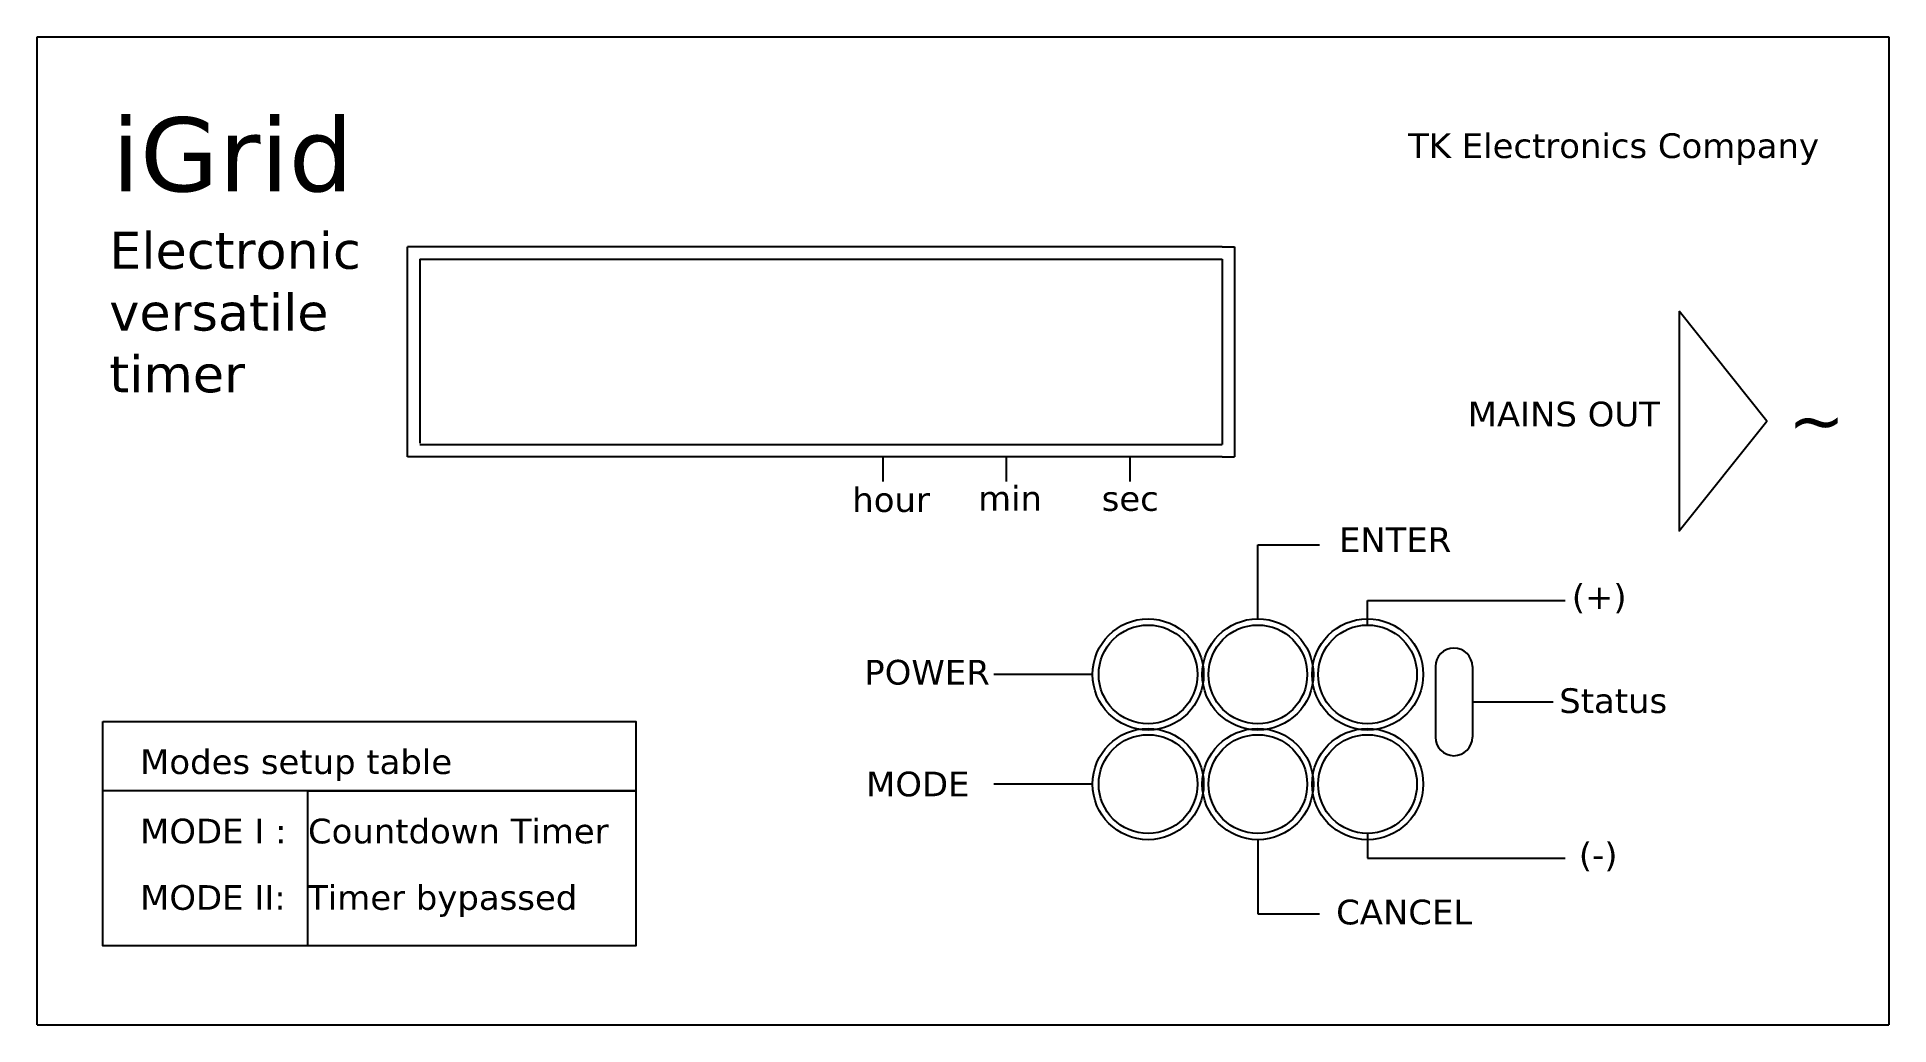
# Model space of a CAD drawing. Header units: millimetres. Extents: x 95 to 245, y 109 to 189.
import ezdxf

# ---------------------------------------------------------------- set-up
doc = ezdxf.new("R2010")
doc.units = ezdxf.units.MM
doc.styles.get("Standard").update_dxf_attribs({"font": 'verdana.TTF'})

msp = doc.modelspace()

# ---------------------------------------------------------------- linework, layer by layer
for p, q in [((94.82, 188.94), (244.82, 188.94)), ((94.82, 108.94), (94.82, 188.94)), ((244.82, 188.94), (244.82, 108.94)), ((124.82, 154.94), (124.82, 171.94)), ((190.82, 171.94), (124.82, 171.94)), ((190.82, 171.94), (191.82, 171.94)), ((191.82, 171.94), (191.82, 154.94)), ((125.82, 170.94), (190.82, 170.94)), ((125.82, 170.94), (125.82, 156.06)), ((190.82, 170.94), (190.82, 155.94)), ((190.82, 154.94), (124.82, 154.94)), ((125.82, 155.94), (190.82, 155.94)), ((125.82, 154.94), (125.82, 154.94)), ((163.32, 154.94), (163.32, 152.94)), ((173.32, 154.94), (173.32, 152.94)), ((183.32, 154.94), (183.32, 152.94)), ((190.82, 154.94), (191.82, 154.94)), ((193.7, 141.82), (193.7, 147.82)), ((193.7, 147.82), (198.7, 147.82)), ((202.59, 141.32), (202.59, 143.32)), ((202.59, 143.32), (218.59, 143.32)), ((180.31, 137.32), (172.31, 137.32)), ((208.08, 137.95), (208.08, 132.24)), ((211.08, 137.95), (211.08, 132.24)), ((211.08, 135.09), (211.08, 135.09)), ((211.08, 135.09), (217.62, 135.09)), ((180.31, 128.44), (172.31, 128.44)), ((193.7, 123.94), (193.7, 117.94)), ((202.59, 124.44), (202.59, 122.44)), ((202.59, 122.44), (218.59, 122.44)), ((193.7, 117.94), (198.7, 117.94)), ((94.82, 108.94), (244.82, 108.94))]:
    msp.add_line(p, q)
msp.add_lwpolyline([(227.82, 166.73), (227.82, 148.94), (234.92, 157.83), (227.82, 166.73)])
for points in [[(100.16, 133.52), (143.31, 133.52), (143.31, 115.33), (100.16, 115.33)], [(100.16, 133.52), (143.31, 133.52), (143.31, 127.9), (100.16, 127.9)], [(116.74, 127.9), (143.31, 127.9), (143.31, 115.33), (116.74, 115.33)]]:
    msp.add_lwpolyline(points, close=True)
for centre, radius in [((184.81, 137.32), 4.5), ((184.81, 137.32), 4), ((193.7, 137.32), 4.5), ((193.7, 137.32), 4), ((202.59, 137.32), 4.5), ((202.59, 137.32), 4), ((184.81, 128.44), 4.5), ((184.81, 128.44), 4), ((193.7, 128.44), 4.5), ((193.7, 128.44), 4), ((202.59, 128.44), 4.5), ((202.59, 128.44), 4)]:
    msp.add_circle(centre, radius)
for centre, start, end in [((209.58, 137.95), 0, 180), ((209.58, 132.24), 180, 0)]:
    msp.add_arc(centre, 1.5, start, end)

# ---------------------------------------------------------------- texts
for s, height, p in [('iGrid', 6, (100.87, 176.44)), ('TK Electronics Company', 2, (205.87, 179.14)), ('MAINS OUT', 2, (210.7, 157.41)), ('~', 4, (236.66, 155.97)), ('hour', 2, (160.85, 150.48)), ('min', 2, (171.04, 150.59)), ('sec', 2, (181.05, 150.57)), ('ENTER', 2, (200.27, 147.23)), ('(+)', 2, (219.13, 142.63)), ('POWER', 2, (161.82, 136.5)), ('Status', 2, (218.11, 134.2)), ('Modes setup table', 2, (103.17, 129.26)), ('MODE', 2, (161.97, 127.45)), ('MODE I :  Countdown Timer', 2, (103.17, 123.64)), ('(-)', 2, (219.7, 121.73)), ('MODE II:  Timer bypassed', 2, (103.17, 118.26)), ('CANCEL', 2, (200.04, 117.08))]:
    msp.add_text(s, height=height).set_placement(p)
at = {"insert": (100.67, 173.17), "char_height": 3, "width": 2, "attachment_point": 1}
msp.add_mtext('Electronic versatile timer', dxfattribs=at)

doc.saveas('drawing.dxf')
